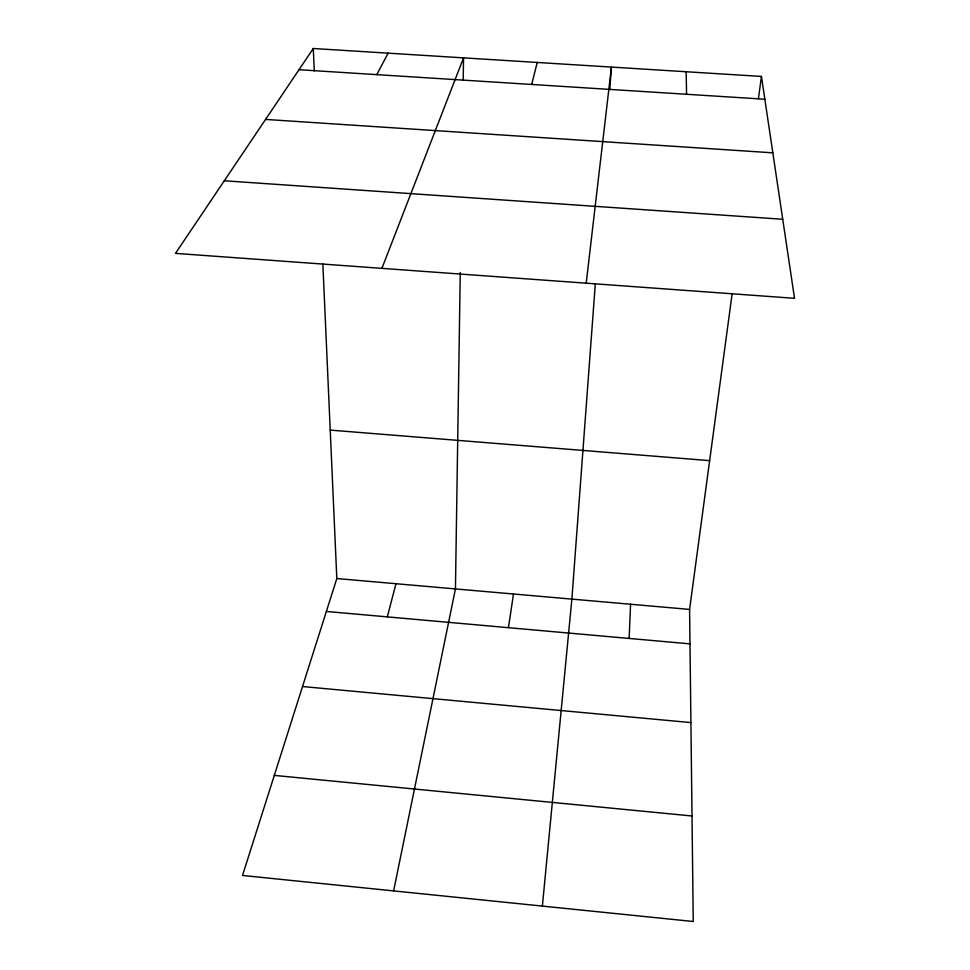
<?xml version="1.0" encoding="UTF-8"?>
<svg xmlns="http://www.w3.org/2000/svg" width="970" height="970" viewBox="0 0 970 970"><rect width="100%" height="100%" fill="white"/><g stroke="black" fill="none" stroke-linecap="round" stroke-linejoin="round"><path stroke-width="1.45" d="M460.265 272.497L455.439 588.923L393.614 890.896M463.199 80.34L463.539 57.86L381.901 268.363M629.13 638.43L630.573 604.249M595.325 283.798L571.876 599.12L542.375 906.089M609.766 89.628L611.439 67.088L586.207 283.191M322.852 264.022L336.82 578.544L242.524 875.461L693.247 921.5L689.585 609.415L732.144 293.716M758.431 98.734L761.438 76.436L313.286 48.5L175.473 253.376L794.527 298.311L761.438 76.436M508.438 627.675L513.494 594.004M531.693 84.451L537.234 62.456M387.309 616.884L395.966 583.722M376.784 74.629L388.145 53.168M299.027 69.707L764.833 99.231M265.586 119.419L772.823 152.823M224.312 180.772L782.741 219.268M330.224 430.098L709.652 460.629M336.82 578.544L689.585 609.415M326.369 611.452L689.997 643.862M302.519 686.53L690.919 722.589M274.304 775.394L692.01 815.988M313.286 48.5L314.28 70.907M686.178 71.744L686.554 94.26"/></g></svg>
